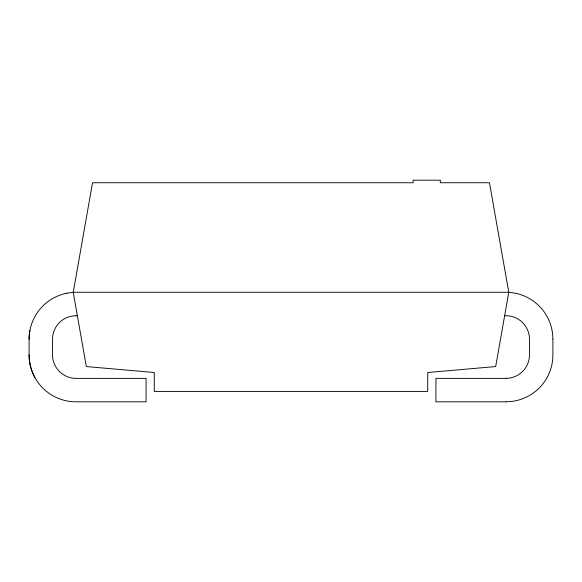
<?xml version="1.0" encoding="UTF-8"?>
<svg xmlns="http://www.w3.org/2000/svg" width="582" height="582" viewBox="0 0 582 582"><rect width="100%" height="100%" fill="white"/><g stroke="black" fill="none" stroke-linecap="round" stroke-linejoin="round"><path stroke-width="0.87" d="M67.206 293.117L73.237 292.368L92.531 182.748L413.082 182.748L413.082 180.187L440.305 180.187L440.305 182.748L489.469 182.748L508.777 292.28L495.682 366.558L427.719 372.509L427.719 391.402L154.281 391.402L154.281 372.509L86.318 366.558L73.223 292.28L508.777 292.28L514.794 293.117A46.836 46.836 0 0 1 552.871 339.139M75.987 315.728L77.355 315.728M504.645 315.728L506.013 315.728A23.447 23.447 0 0 1 526.557 327.877A23.615 23.615 0 0 1 528.311 331.929A23.556 23.556 0 0 1 529.038 334.781A23.447 23.447 0 0 1 529.453 339.182L529.453 354.925A23.375 23.375 0 0 1 529.271 357.865A23.556 23.556 0 0 1 526.55 366.231A23.375 23.375 0 0 1 506.078 378.307M506.013 378.365L435.933 378.365L435.933 401.813L506.013 401.813M552.9 339.175L552.9 354.925A46.815 46.815 0 0 1 506.078 401.755M29.929 330.387A46.756 46.756 0 0 0 29.1 339.175L29.1 354.925A46.756 46.756 0 0 0 29.929 363.706A46.836 46.836 0 0 0 34.898 377.514M29.1 354.911A46.887 46.887 0 0 0 75.987 401.813L146.067 401.813L146.067 378.365L75.987 378.365A23.447 23.447 0 0 1 55.443 366.216A23.615 23.615 0 0 1 52.722 357.828A23.447 23.447 0 0 1 52.547 354.911L52.547 339.175A23.375 23.375 0 0 1 52.962 334.781A23.556 23.556 0 0 1 53.69 331.929A23.615 23.615 0 0 1 55.443 327.877A23.375 23.375 0 0 1 75.922 315.786M29.1 339.175A46.815 46.815 0 0 1 67.156 293.168"/></g></svg>
